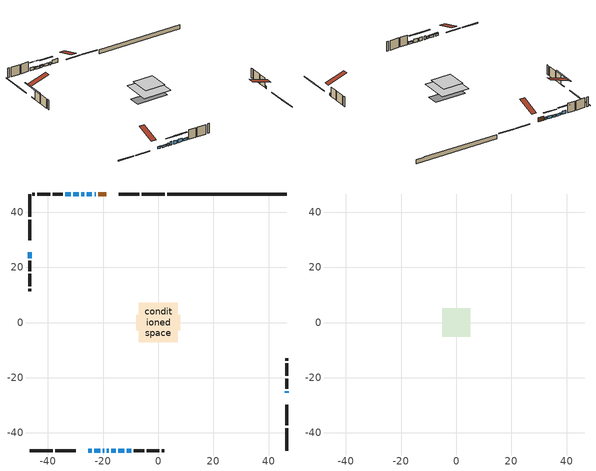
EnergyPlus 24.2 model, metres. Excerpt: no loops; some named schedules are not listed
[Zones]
conditioned space
 floor outside (Floor1 construction): -1.79,-1.79 -1.79,1.79 1.79,1.79 1.79,-1.79 z0.18
 floor adiabatic (AdiabaticFloorConstruction): -7.1,-7.1 -7.1,7.1 7.1,7.1 7.1,-7.1 z2.62
 floor foundation (Slab1 construction): -7.97,-2.85 -7.97,2.85 7.97,2.85 7.97,-2.85 z-1.95
 wall outside (RimJoist1 construction): 2.41,46.62 -5.94,46.62 / -46.62,-46.62 -38.27,-46.62 / -46.62,46.62 -46.62,38.27 / 46.62,-46.62 46.62,-38.27 z0.18:0.48
 wall outside (RimJoist2 construction): -6.86,46.62 -14.33,46.62 / -37.35,-46.62 -29.88,-46.62 / -46.62,37.35 -46.62,29.88 / 46.62,-37.35 46.62,-29.88 z0.18:0.48
 wall outside (AdiabaticWallConstruction 1): -18.81,46.62 -21.72,46.62 z0.18:2.21
 wall outside (AdiabaticWallConstruction): -22.65,46.62 -23.12,46.62 / -24.05,46.62 -25.98,46.62 / 46.62,-25.4 46.62,-24.98 / -20.09,-46.62 -19.67,-46.62 z0.18:1.4; -25.4,-46.62 -24.08,-46.62 / -11.38,-46.62 -9.76,-46.62 z0.18:1.15; -23.15,-46.62 -21.02,-46.62 z0.18:1.1; -26.91,46.62 -27.9,46.62 z0.18:1.07; -28.83,46.62 -30.81,46.62 z0.18:1.04; -46.62,25.4 -46.62,23.27 z0.18:0.43; -31.74,46.62 -33.67,46.62 z0.18:1.7; -18.74,-46.62 -17.93,-46.62 / -17,-46.62 -15.37,-46.62 z0.18:1.76; -14.45,-46.62 -12.31,-46.62 z0.18:1.86
 wall outside (Wall1 construction): -34.6,46.62 -38.34,46.62 / -8.83,-46.62 -5.09,-46.62 / -46.62,22.35 -46.62,18.61 / 46.62,-24.05 46.62,-20.32 z0.18:5.06
 wall outside (Wall2 construction): -39.26,46.62 -43.84,46.62 / -4.16,-46.62 0.42,-46.62 / -46.62,17.68 -46.62,13.1 / 46.62,-19.39 46.62,-14.81 z0.18:5.06
 wall outside (Wall3 construction): -44.77,46.62 -45.69,46.62 / 1.35,-46.62 2.26,-46.62 / -46.62,12.17 -46.62,11.25 / 46.62,-13.88 46.62,-12.96 z0.18:5.06
 wall foundation (FoundationWall1 construction): 3.34,46.62,-1.95 3.34,46.62,0.18 42.29,46.62,0.18 42.29,46.62,0.06 46.62,46.62,0.06 46.62,46.62,-1.95
 window (WindowConstruction 10): -22.65,46.62 -23.12,46.62 z0.18:1.4
 window (WindowConstruction 5): -25.4,-46.62 -24.08,-46.62 z0.18:1.15
 window (WindowConstruction 6): -23.15,-46.62 -21.02,-46.62 z0.18:1.09
 window (WindowConstruction 7): -24.05,46.62 -25.98,46.62 z0.18:1.4
 window (WindowConstruction 8): -26.91,46.62 -27.9,46.62 z0.18:1.07
 window (WindowConstruction 9): -28.83,46.62 -30.81,46.62 z0.18:1.04
 window (WindowConstruction 13): -46.62,25.4 -46.62,23.28 z0.18:0.43
 window (WindowConstruction 11): 46.62,-25.4 46.62,-24.98 z0.18:1.4
 window (WindowConstruction 12): -20.09,-46.62 -19.67,-46.62 z0.18:1.4
 window (WindowConstruction): -31.74,46.62 -33.67,46.62 z0.18:1.7
 window (WindowConstruction 1): -18.74,-46.62 -17.93,-46.62 z0.18:1.76
 window (WindowConstruction 2): -17,-46.62 -15.37,-46.62 z0.18:1.76
 window (WindowConstruction 3): -14.45,-46.62 -12.31,-46.62 z0.18:1.86
 window (WindowConstruction 4): -11.38,-46.62 -9.76,-46.62 z0.18:1.15
 door (Door): -18.81,46.62 -21.72,46.62 z0.18:2.21
 ceiling adiabatic (AdiabaticFloorConstruction): 7.1,-7.1 7.1,7.1 -7.1,7.1 -7.1,-7.1 z2.62
attic - vented
 floor to conditioned space (Floor2 construction Reversed): -5.1,-5.1 -5.1,5.1 5.1,5.1 5.1,-5.1 z5.06
 roof outside (Roof1 construction): -17.88,46.62,5.06 -17.88,36.67,8.37 -15.26,36.67,8.37 -15.26,46.62,5.06; -26.33,-46.62,5.06 -26.33,-36.67,8.37 -28.95,-36.67,8.37 -28.95,-46.62,5.06; -46.62,26.33,5.06 -36.67,26.33,8.37 -36.67,28.95,8.37 -46.62,28.95,5.06; 46.62,-26.33,5.06 36.67,-26.33,8.37 36.67,-28.95,8.37 46.62,-28.95,5.06
shading: -23.88,-46.62 -25.6,-46.62 -25.6,-47.03 -23.88,-47.03 z1.35; -20.82,-46.62 -23.35,-46.62 -23.35,-47.03 -20.82,-47.03 z1.3; -28.47,46.62 -21.56,46.62 -21.56,47.03 -28.47,47.03 z3.89; -28.1,46.62 -26.71,46.62 -26.71,47.03 -28.1,47.03 z1.27; -31.01,46.62 -28.63,46.62 -28.63,47.03 -31.01,47.03 z1.24; -46.62,18.35 -46.62,30.33 -47.03,30.33 -47.03,18.35 z5.36; -36.16,46.62 -29.25,46.62 -29.25,47.03 -36.16,47.03 z4.19; -15.44,-46.62 -21.23,-46.62 -21.23,-47.03 -15.44,-47.03 z4.25; -12.88,-46.62 -19.49,-46.62 -19.49,-47.03 -12.88,-47.03 z4.25; -9.82,-46.62 -16.94,-46.62 -16.94,-47.03 -9.82,-47.03 z4.35; -9.56,-46.62 -11.58,-46.62 -11.58,-47.03 -9.56,-47.03 z1.35
[Building]
Building 1: Terrain=Suburbs
[Site:Location]
Toronto City Centre_ON: Latitude {deg}=43.63; Longitude {deg}=-79.39; Time Zone {hr}=-5; Elevation {m}=77; Keep Site Location Information=Yes
[Site:GroundTemperature:Shallow]
5.01852, 3.26908, 3.12898, 3.95918, 7.29196, 10.6092, 13.4851, 15.3069, 15.4617, 13.9799, 11.1774, 7.9619
[Site:WaterMainsTemperature]
Calculation Method=Schedule; Temperature Schedule=mains temperature schedule
[Material] Roughness=Rough; Thermal Absorptance=0.9
Name | Thickness {m} | Conductivity {W/m-K} | Density {kg/m3} | Specific Heat {J/kg-K} | Solar Absorptance | Visible Absorptance
asphalt or fiberglass shingles | 0.00635 | 0.162714 | 1121.4 | 1465.45 | 0.4 | 0.4
ceiling loosefill ins | 0.254 | 0.0480833 | 16.02 | 1046.75 | 0.7 | 0.7
ceiling stud and cavity | 0.1397 | 0.596506 | 65.682 | 1177.47 | 0.7 | 0.7
concrete 4.0 in. | 0.1016 | 1.803125 | 2242.8 | 837.4 | 0.7 | 0.7
concrete 8.0 in. | 0.2032 | 1.803125 | 2242.8 | 837.4 | 0.7 | 0.7
door material | 0.04445 | 0.053851 | 512.64 | 1214.23 | 0.7 | 0.7
exterior vertical ins | 0.0284744 | 0.029427 | 32.04 | 1214.23 | 0.7 | 0.7
floor covering | 0.0127 | 0.0433444 | 54.468 | 1339.84 | 0.6 | 0.6
floor rigid ins | 0.103632 | 0.029427 | 32.04 | 1214.23 | 0.7 | 0.7
floor rigid ins 1; wall rigid ins | 0.512978 | 0.029427 | 32.04 | 1214.23 | 0.7 | 0.7
floor stud and cavity | 0.1397 | 0.953612 | 92.3553 | 1139.71 | 0.7 | 0.7
floor stud and cavity 1 | 0.1397 | 1.75129 | 37.0049 | 1207.88 | 0.7 | 0.7
furniture material conditioned space 1 | 0.1524 | 0.115458 | 640.8 | 1214.23 | 0.6 | 0.6
gypsum board | 0.0127 | 0.160291 | 801 | 837.4 | 0.6 | 0.6
gypsum board 1 | 0.0127 | 0.160291 | 801 | 837.4 | 0.7 | 0.7
osb sheathing 0.5 in. | 0.0127 | 0.115458 | 512.64 | 1214.23 | 0.7 | 0.7
osb sheathing 0.75 in. | 0.01905 | 0.115458 | 512.64 | 1214.23 | 0.7 | 0.7
osb sheathing 2.0 in. | 0.0508 | 0.115458 | 512.64 | 1214.23 | 0.7 | 0.7
rim joist rigid ins | 0.051816 | 0.029427 | 32.04 | 1214.23 | 0.7 | 0.7
rim joist stud and cavity | 0.0508 | 0.0451784 | 125.044 | 1163.47 | 0.6 | 0.6
rim joist stud and cavity 1 | 0.0508 | 0.275866 | 125.044 | 1163.47 | 0.6 | 0.6
wall stud and cavity | 0.1397 | 0.0820459 | 139.0536 | 1170.24 | 0.7 | 0.7
wall stud and cavity 1 | 0.1397 | 0.0937807 | 139.0536 | 1170.24 | 0.7 | 0.7
wall stud and cavity 2 | 0.1397 | 0.115654 | 139.0536 | 1170.24 | 0.7 | 0.7
wall stud and cavity 3 | 0.0889 | 0.380278 | 52.3479 | 1209.89 | 0.7 | 0.7
wall stud and cavity 4 | 0.0889 | 0.391764 | 83.0341 | 1211.67 | 0.7 | 0.7
wood siding | 0.0254 | 0.102417 | 544.68 | 1172.36 | 0.4 | 0.4
wood siding 1; wood siding 2; wood siding 3 | 0.0254 | 0.102417 | 544.68 | 1172.36 | 0.7 | 0.7
[WindowMaterial:SimpleGlazingSystem]
Name | U-Factor {W/m2-K} | Solar Heat Gain Coefficient
WindowMaterial | 2.01796 | 0.6
WindowMaterial 1 | 2.13663 | 0.52
WindowMaterial 10 | 3.10246 | 0.6
WindowMaterial 11 | 2.447218 | 0.24
WindowMaterial 2 | 2.26041 | 0.57
WindowMaterial 3 | 2.09916 | 0.55
WindowMaterial 4 | 2.20136 | 0.47
WindowMaterial 5 | 2.1724 | 0.49
WindowMaterial 6 | 2.03727 | 0.59
WindowMaterial 7 | 2.12414 | 0.52
WindowMaterial 8 | 2.07644 | 0.56
WindowMaterial 9 | 3.15867 | 0.54
[Construction]
AdiabaticFloorConstruction: floor stud and cavity 1, floor rigid ins 1, osb sheathing 0.75 in., floor covering
AdiabaticWallConstruction: wood siding 2, wall rigid ins, wall stud and cavity 3, gypsum board
AdiabaticWallConstruction 1: wood siding 3, wall rigid ins, wall stud and cavity 3, gypsum board
Door: door material
Floor1 construction: floor stud and cavity, floor rigid ins, osb sheathing 0.75 in., floor covering
Floor2 construction Reversed: gypsum board, ceiling stud and cavity, ceiling loosefill ins
FoundationWall1 construction: concrete 8.0 in., gypsum board 1
furniture construction conditioned space 1: furniture material conditioned space 1
PartitionWallConstruction: gypsum board, wall stud and cavity 4, gypsum board
RimJoist1 construction: wood siding 1, osb sheathing 2.0 in., rim joist stud and cavity
RimJoist2 construction: wood siding 1, rim joist rigid ins, osb sheathing 2.0 in., rim joist stud and cavity 1
Roof1 construction: asphalt or fiberglass shingles
Slab1 construction: concrete 4.0 in.
Wall1 construction: wood siding, osb sheathing 0.5 in., wall stud and cavity, gypsum board
Wall2 construction: wood siding, osb sheathing 0.5 in., wall stud and cavity 1, gypsum board
Wall3 construction: wood siding, osb sheathing 0.5 in., wall stud and cavity 2, gypsum board
WindowConstruction: WindowMaterial
WindowConstruction 1; WindowConstruction 5: WindowMaterial 1
WindowConstruction 10: WindowMaterial 9
WindowConstruction 11; WindowConstruction 12: WindowMaterial 10
WindowConstruction 13: WindowMaterial 11
WindowConstruction 2: WindowMaterial 2
WindowConstruction 3: WindowMaterial 3
WindowConstruction 4: WindowMaterial 4
WindowConstruction 6: WindowMaterial 5
WindowConstruction 7: WindowMaterial 6
WindowConstruction 8: WindowMaterial 7
WindowConstruction 9: WindowMaterial 8
[Zone] Multiplier=1; Part of Total Floor Area=Yes
Name | Volume {m3}
attic - vented | 56.0758
conditioned space | 731.5
[Space]
Name | Zone | Volume {m3}
attic - vented 1 | attic - vented | 56.0758
conditioned space 1 | conditioned space | 731.5
[ZoneInfiltration:EffectiveLeakageArea]
infil attic - vented 1: Zone or Space=attic - vented 1; Schedule=Always On Discrete; Effective Air Leakage Area {cm2}=4388.21; Stack Coefficient=0.000230483; Wind Coefficient=1.02575e-05
[ZoneMixing]
whole house fan mix: Zone or Space=attic - vented; Schedule=Always On Continuous; Design Flow Rate Calculation Method=Flow/Zone; Design Flow Rate {m3/s}=0; Source Zone or Space=conditioned space
[SurfaceProperty:ExposedFoundationPerimeter]
Slab1: Exposed Perimeter Calculation Method=TotalExposedPerimeter; Total Exposed Perimeter {m}=43.281
[InternalMass] Zone or ZoneList=conditioned space; Space or SpaceList=conditioned space 1
Name | Construction | Surface Area {m2}
furniture mass conditioned space 1 | furniture construction conditioned space 1 | 122.18
partition wall mass | PartitionWallConstruction | 305.45
[Lights]
interior lighting: Zone or ZoneList or Space or SpaceList=conditioned space 1; Schedule=interior lighting schedule; Design Level Calculation Method=LightingLevel; Lighting Level {W}=343.2; Return Air Fraction=0; Fraction Radiant=0.6; Fraction Visible=0.2; Fraction Replaceable=1
[People]
occupants: Zone or ZoneList or Space or SpaceList=conditioned space 1; Number of People Schedule=occupants schedule; Number of People Calculation Method=People; Number of People=3; Fraction Radiant=0.314171; Sensible Heat Fraction=0.56303; Activity Level Schedule=occupants activity schedule; Carbon Dioxide Generation Rate {m3/s-W}=0; Enable ASHRAE 55 Comfort Warnings=No; Mean Radiant Temperature Calculation Type=EnclosureAveraged
[ElectricEquipment] Zone or ZoneList or Space or SpaceList=conditioned space 1; Design Level Calculation Method=EquipmentLevel
Name | Schedule | Design Level {W} | Fraction Latent | Fraction Radiant | Fraction Lost
clothes dryer | clothes dryer schedule | 140.772 | 0.015 | 0.081 | 0.85
clothes washer | clothes washer schedule | 32.1985 | 0.03 | 0.162 | 0.7
cooking range | cooking range schedule | 215.147 | 0.08 | 0.432 | 0.2
dishwasher | dishwasher schedule | 66.8632 | 0.3 | 0.18 | 0.4
fridge | fridge schedule | 72.9452 | 0 | 0.6 | 0
mech vent house fan | mech vent house fan schedule | 7.62 | 0 | 0 | 1
mech vent house fan cfis | mech vent house fan cfis schedule | 0 | 0 | 0 | 0
misc plug loads | misc plug loads schedule | 494.7 | 0.045 | 0.513 | 0.1
whole house fan | Always On Discrete | 0 | 0 | 0 | 1
[OtherEquipment] Zone or ZoneList or Space or SpaceList=conditioned space 1; Design Level Calculation Method=EquipmentLevel
Name | Fuel Type | Schedule | Design Level {W} | Fraction Latent | Fraction Radiant | Fraction Lost
clothes dryer 1 | Electricity | clothes dryer schedule | 0 | 0.015 | 0.081 | 0.85
cooking range 1 | Electricity | cooking range schedule | 0 | 0.08 | 0.432 | 0.2
general water use latent | None | general water use schedule | 62.594 | 1 | 0 | 0
general water use sensible | None | general water use schedule | -61.6891 | 0 | 0.6 | 0
mech vent house fan latent load | None | Always On Discrete | 0 | 1 | 0 | 0
mech vent house fan sensible load | None | Always On Discrete | 0 | 0 | 0 | 0
water heater energy adjustment1 | NaturalGas | Always On Discrete | 0.01 | 0 | 0 | 1
[ZoneInfiltration:DesignFlowRate] Zone or ZoneList or Space or SpaceList=conditioned space 1; Schedule=Always On Discrete; Design Flow Rate Calculation Method=Flow/Zone; Design Flow Rate {m3/s}=0
infil flow; natural vent flow; whole house fan flow
[AvailabilityManager:Scheduled]
central ac and furnace airloop Availability Manager: Schedule=Always On Discrete
[Foundation:Kiva]
Foundation Kiva 1: Initial Indoor Air Temperature {C}=18; Wall Height Above Grade {m}=0.180015; Wall Depth Below Slab {m}=0.2032; Custom Block Material Name 1=exterior vertical ins; Custom Block Depth 1 {m}=2.13; Custom Block X Position 1 {m}=0.2159; Custom Block Z Position 1 {m}=0
[Foundation:Kiva:Settings]
Soil Conductivity {W/m-K}=0.849921; Soil Density {kg/m3}=1842.3; Soil Specific Heat {J/kg-K}=418.7; Ground Solar Absorptivity=0.9; Ground Thermal Absorptivity=0.9; Ground Surface Roughness {m}=0.03; Far-Field Width {m}=40; Deep-Ground Boundary Condition=ZeroFlux; Deep-Ground Depth {m}=40; Minimum Cell Dimension {m}=0.2; Maximum Cell Growth Coefficient=3; Simulation Timestep=Timestep
[Exterior:Lights]
exterior lighting: Schedule=exterior lighting schedule; Design Level {W}=75.6
[EnergyManagementSystem:GlobalVariable]
central_ac_and_furnace_airloop_Fan_RTF
infil_program_Qfan
infil_program_Qinf
natural_vent_program_Qnv
natural_vent_program_Qwhf
[EnergyManagementSystem:Sensor]
Name | Output:Variable or Output:Meter Index Key | Output:Variable or Output:Meter
airflow_gain | infil flow | Infiltration Sensible Heat Gain Energy
airflow_gain_1 | natural vent flow | Infiltration Sensible Heat Gain Energy
airflow_gain_2 | whole house fan flow | Infiltration Sensible Heat Gain Energy
airflow_loss | infil flow | Infiltration Sensible Heat Loss Energy
airflow_loss_1 | natural vent flow | Infiltration Sensible Heat Loss Energy
airflow_loss_2 | whole house fan flow | Infiltration Sensible Heat Loss Energy
clg_load_cond |  | Cooling:EnergyTransfer:Zone:CONDITIONED SPACE
clg_sp_s; clg_sp_s_1 | cooling setpoint | Schedule Value
clothes_dryer_exhaust_0_sch_s | clothes dryer exhaust 0 schedule | Schedule Value
cool_season | cooling season schedule | Schedule Value
htg_load_cond |  | Heating:EnergyTransfer:Zone:CONDITIONED SPACE
htg_sp_s; htg_sp_s_1 | heating setpoint | Schedule Value
ig_ee_conv | clothes dryer | Electric Equipment Convective Heating Energy
ig_ee_conv_2 | cooking range | Electric Equipment Convective Heating Energy
ig_ee_conv_4 | fridge | Electric Equipment Convective Heating Energy
ig_ee_conv_5 | misc plug loads | Electric Equipment Convective Heating Energy
ig_ee_conv_6 | whole house fan | Electric Equipment Convective Heating Energy
ig_ee_rad | clothes dryer | Electric Equipment Radiant Heating Energy
ig_ee_rad_2 | cooking range | Electric Equipment Radiant Heating Energy
ig_ee_rad_4 | fridge | Electric Equipment Radiant Heating Energy
ig_ee_rad_5 | misc plug loads | Electric Equipment Radiant Heating Energy
ig_ee_rad_6 | whole house fan | Electric Equipment Radiant Heating Energy
ig_lgt_conv | interior lighting | Lights Convective Heating Energy
ig_lgt_rad | interior lighting | Lights Radiant Heating Energy
ig_lgt_vis | interior lighting | Lights Visible Radiation Heating Energy
ig_oe_conv | clothes dryer 1 | Other Equipment Convective Heating Energy
ig_oe_conv_1 | cooking range 1 | Other Equipment Convective Heating Energy
ig_oe_conv_2 | general water use latent | Other Equipment Convective Heating Energy
ig_oe_conv_3 | general water use sensible | Other Equipment Convective Heating Energy
ig_oe_conv_4 | water heater energy adjustment1 | Other Equipment Convective Heating Energy
ig_oe_rad | clothes dryer 1 | Other Equipment Radiant Heating Energy
ig_oe_rad_1 | cooking range 1 | Other Equipment Radiant Heating Energy
ig_oe_rad_2 | general water use latent | Other Equipment Radiant Heating Energy
ig_oe_rad_3 | general water use sensible | Other Equipment Radiant Heating Energy
ig_oe_rad_4 | water heater energy adjustment1 | Other Equipment Radiant Heating Energy
ig_ppl_conv | occupants | People Convective Heating Energy
ig_ppl_rad | occupants | People Radiant Heating Energy
im_conv | furniture mass conditioned space 1 | Surface Inside Face Convection Heat Gain Energy
im_conv_1 | partition wall mass | Surface Inside Face Convection Heat Gain Energy
im_ig | furniture mass conditioned space 1 | Surface Inside Face Internal Gains Radiation Heat Gain Energy
im_ig_1 | partition wall mass | Surface Inside Face Internal Gains Radiation Heat Gain Energy
im_lgt | furniture mass conditioned space 1 | Surface Inside Face Lights Radiation Heat Gain Energy
im_lgt_1 | partition wall mass | Surface Inside Face Lights Radiation Heat Gain Energy
im_sol | furniture mass conditioned space 1 | Surface Inside Face Solar Radiation Heat Gain Energy
im_sol_1 | partition wall mass | Surface Inside Face Solar Radiation Heat Gain Energy
im_surf | furniture mass conditioned space 1 | Surface Inside Face Net Surface Thermal Radiation Heat Gain Energy
im_surf_1 | partition wall mass | Surface Inside Face Net Surface Thermal Radiation Heat Gain Energy
mv_conv | mech vent house fan | Electric Equipment Convective Heating Energy
mv_conv_1 | mech vent house fan cfis | Electric Equipment Convective Heating Energy
mv_conv_2 | mech vent house fan latent load | Other Equipment Convective Heating Energy
mv_conv_3 | mech vent house fan sensible load | Other Equipment Convective Heating Energy
mv_rad | mech vent house fan | Electric Equipment Radiant Heating Energy
mv_rad_1 | mech vent house fan cfis | Electric Equipment Radiant Heating Energy
mv_rad_2 | mech vent house fan latent load | Other Equipment Radiant Heating Energy
mv_rad_3 | mech vent house fan sensible load | Other Equipment Radiant Heating Energy
natural_vent_s | natural vent schedule | Schedule Value
out_pb_s |  | Site Outdoor Air Barometric Pressure
out_wt_s |  | Site Outdoor Air Humidity Ratio
site_vw_s |  | Site Wind Speed
ss_back_out | Window1 | Surface Window Shortwave from Zone Back Out Window Heat Transfer Rate
ss_back_out_1 | Window11 | Surface Window Shortwave from Zone Back Out Window Heat Transfer Rate
ss_back_out_10 | Window5 | Surface Window Shortwave from Zone Back Out Window Heat Transfer Rate
ss_back_out_11 | Window6 | Surface Window Shortwave from Zone Back Out Window Heat Transfer Rate
ss_back_out_12 | Window7 | Surface Window Shortwave from Zone Back Out Window Heat Transfer Rate
ss_back_out_13 | Window9 | Surface Window Shortwave from Zone Back Out Window Heat Transfer Rate
ss_back_out_2 | Window12 | Surface Window Shortwave from Zone Back Out Window Heat Transfer Rate
ss_back_out_3 | Window14 | Surface Window Shortwave from Zone Back Out Window Heat Transfer Rate
ss_back_out_4 | Window15 | Surface Window Shortwave from Zone Back Out Window Heat Transfer Rate
ss_back_out_5 | Window16 | Surface Window Shortwave from Zone Back Out Window Heat Transfer Rate
ss_back_out_6 | Window17 | Surface Window Shortwave from Zone Back Out Window Heat Transfer Rate
ss_back_out_7 | Window2 | Surface Window Shortwave from Zone Back Out Window Heat Transfer Rate
ss_back_out_8 | Window3 | Surface Window Shortwave from Zone Back Out Window Heat Transfer Rate
ss_back_out_9 | Window4 | Surface Window Shortwave from Zone Back Out Window Heat Transfer Rate
ss_conv | Door1 | Surface Inside Face Convection Heat Gain Energy
ss_conv_1 | Window1 | Surface Inside Face Convection Heat Gain Energy
ss_conv_10 | Window4 | Surface Inside Face Convection Heat Gain Energy
ss_conv_11 | Window5 | Surface Inside Face Convection Heat Gain Energy
ss_conv_12 | Window6 | Surface Inside Face Convection Heat Gain Energy
ss_conv_13 | Window7 | Surface Inside Face Convection Heat Gain Energy
ss_conv_14 | Window9 | Surface Inside Face Convection Heat Gain Energy
ss_conv_2 | Window11 | Surface Inside Face Convection Heat Gain Energy
ss_conv_3 | Window12 | Surface Inside Face Convection Heat Gain Energy
ss_conv_4 | Window14 | Surface Inside Face Convection Heat Gain Energy
ss_conv_5 | Window15 | Surface Inside Face Convection Heat Gain Energy
ss_conv_6 | Window16 | Surface Inside Face Convection Heat Gain Energy
ss_conv_7 | Window17 | Surface Inside Face Convection Heat Gain Energy
ss_conv_8 | Window2 | Surface Inside Face Convection Heat Gain Energy
ss_conv_9 | Window3 | Surface Inside Face Convection Heat Gain Energy
ss_ig | Door1 | Surface Inside Face Internal Gains Radiation Heat Gain Energy
ss_ig_1 | Window1 | Surface Inside Face Internal Gains Radiation Heat Gain Energy
ss_ig_10 | Window4 | Surface Inside Face Internal Gains Radiation Heat Gain Energy
ss_ig_11 | Window5 | Surface Inside Face Internal Gains Radiation Heat Gain Energy
ss_ig_12 | Window6 | Surface Inside Face Internal Gains Radiation Heat Gain Energy
ss_ig_13 | Window7 | Surface Inside Face Internal Gains Radiation Heat Gain Energy
ss_ig_14 | Window9 | Surface Inside Face Internal Gains Radiation Heat Gain Energy
ss_ig_2 | Window11 | Surface Inside Face Internal Gains Radiation Heat Gain Energy
ss_ig_3 | Window12 | Surface Inside Face Internal Gains Radiation Heat Gain Energy
ss_ig_4 | Window14 | Surface Inside Face Internal Gains Radiation Heat Gain Energy
ss_ig_5 | Window15 | Surface Inside Face Internal Gains Radiation Heat Gain Energy
ss_ig_6 | Window16 | Surface Inside Face Internal Gains Radiation Heat Gain Energy
ss_ig_7 | Window17 | Surface Inside Face Internal Gains Radiation Heat Gain Energy
ss_ig_8 | Window2 | Surface Inside Face Internal Gains Radiation Heat Gain Energy
ss_ig_9 | Window3 | Surface Inside Face Internal Gains Radiation Heat Gain Energy
ss_lgt | Door1 | Surface Inside Face Lights Radiation Heat Gain Energy
ss_sol | Door1 | Surface Inside Face Solar Radiation Heat Gain Energy
ss_surf | Door1 | Surface Inside Face Net Surface Thermal Radiation Heat Gain Energy
ss_surf_1 | Window1 | Surface Inside Face Net Surface Thermal Radiation Heat Gain Energy
ss_surf_10 | Window4 | Surface Inside Face Net Surface Thermal Radiation Heat Gain Energy
ss_surf_11 | Window5 | Surface Inside Face Net Surface Thermal Radiation Heat Gain Energy
ss_surf_12 | Window6 | Surface Inside Face Net Surface Thermal Radiation Heat Gain Energy
ss_surf_13 | Window7 | Surface Inside Face Net Surface Thermal Radiation Heat Gain Energy
ss_surf_14 | Window9 | Surface Inside Face Net Surface Thermal Radiation Heat Gain Energy
ss_surf_2 | Window11 | Surface Inside Face Net Surface Thermal Radiation Heat Gain Energy
ss_surf_3 | Window12 | Surface Inside Face Net Surface Thermal Radiation Heat Gain Energy
ss_surf_4 | Window14 | Surface Inside Face Net Surface Thermal Radiation Heat Gain Energy
ss_surf_5 | Window15 | Surface Inside Face Net Surface Thermal Radiation Heat Gain Energy
ss_surf_6 | Window16 | Surface Inside Face Net Surface Thermal Radiation Heat Gain Energy
ss_surf_7 | Window17 | Surface Inside Face Net Surface Thermal Radiation Heat Gain Energy
ss_surf_8 | Window2 | Surface Inside Face Net Surface Thermal Radiation Heat Gain Energy
ss_surf_9 | Window3 | Surface Inside Face Net Surface Thermal Radiation Heat Gain Energy
ss_trans_in | Window1 | Surface Window Transmitted Solar Radiation Rate
ss_trans_in_1 | Window11 | Surface Window Transmitted Solar Radiation Rate
ss_trans_in_10 | Window5 | Surface Window Transmitted Solar Radiation Rate
ss_trans_in_11 | Window6 | Surface Window Transmitted Solar Radiation Rate
ss_trans_in_12 | Window7 | Surface Window Transmitted Solar Radiation Rate
ss_trans_in_13 | Window9 | Surface Window Transmitted Solar Radiation Rate
ss_trans_in_2 | Window12 | Surface Window Transmitted Solar Radiation Rate
ss_trans_in_3 | Window14 | Surface Window Transmitted Solar Radiation Rate
ss_trans_in_4 | Window15 | Surface Window Transmitted Solar Radiation Rate
ss_trans_in_5 | Window16 | Surface Window Transmitted Solar Radiation Rate
ss_trans_in_6 | Window17 | Surface Window Transmitted Solar Radiation Rate
ss_trans_in_7 | Window2 | Surface Window Transmitted Solar Radiation Rate
ss_trans_in_8 | Window3 | Surface Window Transmitted Solar Radiation Rate
ss_trans_in_9 | Window4 | Surface Window Transmitted Solar Radiation Rate
ss_trans_out | Window1 | Surface Inside Face Initial Transmitted Diffuse Transmitted Out Window Solar Radiation Rate
ss_trans_out_1 | Window11 | Surface Inside Face Initial Transmitted Diffuse Transmitted Out Window Solar Radiation Rate
ss_trans_out_10 | Window5 | Surface Inside Face Initial Transmitted Diffuse Transmitted Out Window Solar Radiation Rate
ss_trans_out_11 | Window6 | Surface Inside Face Initial Transmitted Diffuse Transmitted Out Window Solar Radiation Rate
ss_trans_out_12 | Window7 | Surface Inside Face Initial Transmitted Diffuse Transmitted Out Window Solar Radiation Rate
ss_trans_out_13 | Window9 | Surface Inside Face Initial Transmitted Diffuse Transmitted Out Window Solar Radiation Rate
ss_trans_out_2 | Window12 | Surface Inside Face Initial Transmitted Diffuse Transmitted Out Window Solar Radiation Rate
ss_trans_out_3 | Window14 | Surface Inside Face Initial Transmitted Diffuse Transmitted Out Window Solar Radiation Rate
